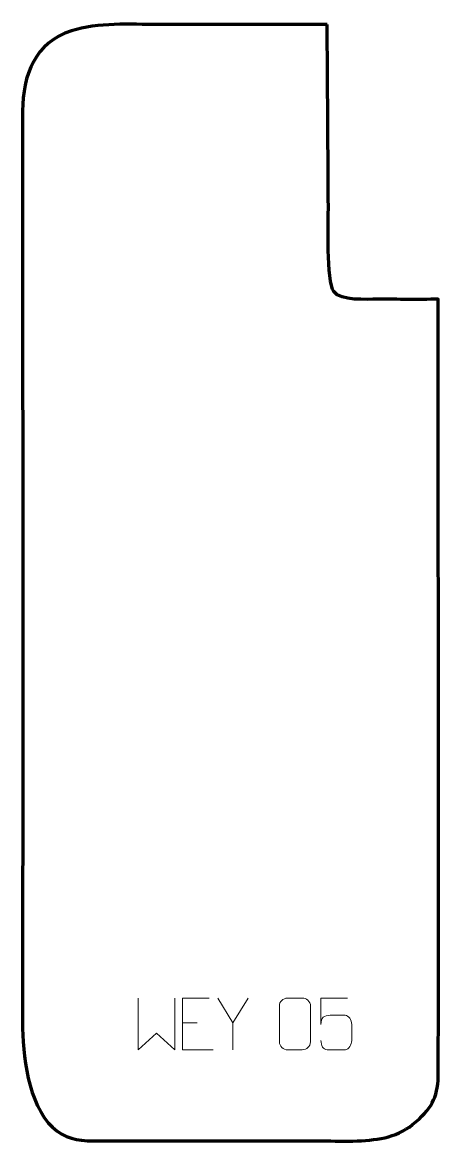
# Model space of a CAD drawing. Header units: millimetres. Extents: x 1047 to 1248, y 134 to 675.
import ezdxf

# ---------------------------------------------------------------- set-up
doc = ezdxf.new("R2010")
doc.units = ezdxf.units.MM
doc.header["$MEASUREMENT"] = 0
doc.layers.add('layer 2', color=7, linetype='Continuous')
doc.layers.add('layer 3', color=7, linetype='Continuous')

msp = doc.modelspace()

# ---------------------------------------------------------------- linework, layer by layer
at = {"layer": 'layer 2', "color": 142, "lineweight": 9}
for points, knots in [([(1102.6095, 203.4357), (1102.6095, 203.4357), (1102.6095, 178.4913), (1102.6095, 178.4913), (1102.6095, 178.4913), (1102.6095, 178.4913), (1111.4474, 186.5516), (1111.4474, 186.5516), (1111.4474, 186.5516), (1111.4474, 186.5516), (1120.2849, 178.4919), (1120.2849, 178.4919), (1120.2849, 178.4919), (1120.2849, 178.4919), (1120.2849, 203.4357), (1120.2849, 203.4357)], [0, 0, 0, 0, 0.2, 0.2, 0.2, 0.2, 0.4, 0.4, 0.4, 0.4, 0.6, 0.6, 0.6, 0.6, 1, 1, 1, 1]), ([(1136.8745, 203.4335), (1136.8745, 203.4335), (1124.0074, 203.4335), (1124.0074, 203.4335), (1124.0074, 203.4335), (1124.0074, 203.4335), (1124.0074, 178.4935), (1124.0074, 178.4935), (1124.0074, 178.4935), (1124.0074, 178.4935), (1138.8653, 178.4935), (1138.8653, 178.4935)], [0, 0, 0, 0, 0.25, 0.25, 0.25, 0.25, 0.5, 0.5, 0.5, 0.5, 1, 1, 1, 1]), ([(1155.7449, 203.4336), (1155.7449, 203.4336), (1148.4264, 191.5413), (1148.4264, 191.5413), (1148.4264, 191.5413), (1148.4264, 191.5413), (1148.4271, 178.4935), (1148.4271, 178.4935)], [0, 0, 0, 0, 0.33333333, 0.33333333, 0.33333333, 0.33333333, 1, 1, 1, 1]), ([(1174.8321, 203.4561), (1177.1969, 203.4561), (1179.5622, 203.4561), (1181.9274, 203.4561), (1181.9274, 203.4561), (1183.9068, 203.4916), (1185.9317, 201.9982), (1185.9588, 199.5574), (1185.9588, 199.5574), (1185.9584, 193.8031), (1185.9584, 188.0484), (1185.9588, 182.2933), (1185.9588, 182.2933), (1185.8167, 179.967), (1184.1113, 178.4855), (1181.9274, 178.4747), (1181.9274, 178.4747), (1179.5563, 178.475), (1177.1852, 178.475), (1174.8144, 178.4747), (1174.8144, 178.4747), (1172.857, 178.3691), (1170.8517, 180.2561), (1170.8631, 182.2759), (1170.8631, 182.2759), (1170.8635, 188.0534), (1170.8635, 193.8305), (1170.8631, 199.6073), (1170.8631, 199.6073), (1170.8674, 201.7481), (1172.6435, 203.4696), (1174.8321, 203.4561)], [0, 0, 0, 0, 0.11111111, 0.11111111, 0.11111111, 0.11111111, 0.22222222, 0.22222222, 0.22222222, 0.22222222, 0.33333333, 0.33333333, 0.33333333, 0.33333333, 0.44444444, 0.44444444, 0.44444444, 0.44444444, 0.55555556, 0.55555556, 0.55555556, 0.55555556, 0.66666667, 0.66666667, 0.66666667, 0.66666667, 0.77777778, 0.77777778, 0.77777778, 0.77777778, 1, 1, 1, 1]), ([(1203.7912, 203.4116), (1203.7912, 203.4116), (1190.9465, 203.4116), (1190.9465, 203.4116), (1190.9465, 203.4116), (1190.9468, 199.1833), (1190.9468, 194.9546), (1190.9465, 190.7257), (1190.9465, 190.7257), (1190.9462, 194.034), (1192.5763, 195.1053), (1195.3868, 195.1658), (1195.3868, 195.1658), (1197.825, 195.1661), (1200.2632, 195.1661), (1202.7012, 195.1658), (1202.7012, 195.1658), (1204.35, 195.1725), (1205.8242, 192.7933), (1205.8527, 190.7257), (1205.8527, 190.7257), (1205.8524, 188.1398), (1205.8524, 185.5536), (1205.8527, 182.9674), (1205.8527, 182.9674), (1205.8988, 181.009), (1204.4002, 178.574), (1202.7752, 178.5156), (1202.7752, 178.5156), (1200.8197, 178.5159), (1195.9274, 178.5159), (1193.9714, 178.5156), (1193.9714, 178.5156), (1192.127, 178.5068), (1191.0205, 180.4705), (1190.9996, 183.0203)], [0, 0, 0, 0, 0.1, 0.1, 0.1, 0.1, 0.2, 0.2, 0.2, 0.2, 0.3, 0.3, 0.3, 0.3, 0.4, 0.4, 0.4, 0.4, 0.5, 0.5, 0.5, 0.5, 0.6, 0.6, 0.6, 0.6, 0.7, 0.7, 0.7, 0.7, 0.8, 0.8, 0.8, 0.8, 1, 1, 1, 1])]:
    msp.add_open_spline(points, degree=3, knots=knots, dxfattribs=at)
for points in [[(1148.4264, 191.5413), (1148.4264, 191.5413), (1141.1095, 203.4336), (1141.1095, 203.4336)], [(1124.0074, 191.5603), (1124.0074, 191.5603), (1131.1717, 191.5603), (1131.1717, 191.5603)]]:
    msp.add_open_spline(points, degree=3, dxfattribs=at)
at = {"layer": 'layer 3', "color": 242, "lineweight": 158}
msp.add_open_spline([(1193.9766, 674.1467), (1194.0589, 661.7985), (1194.1411, 649.4504), (1194.2232, 637.1022), (1194.2232, 637.1022), (1194.2654, 630.7698), (1194.3076, 624.4375), (1194.3496, 618.1051), (1194.3496, 618.1051), (1194.3814, 613.3558), (1194.4129, 608.6064), (1194.4445, 603.8572), (1194.4445, 603.8572), (1194.4825, 598.158), (1194.5204, 592.4589), (1194.5584, 586.7597), (1194.5584, 586.7597), (1194.5814, 579.1376), (1193.5131, 549.9951), (1197.1528, 545.0586), (1197.1528, 545.0586), (1200.6931, 540.2572), (1212.832, 541.3959), (1218.5119, 541.3331), (1218.5119, 541.3331), (1228.2349, 541.2257), (1237.9518, 541.27), (1247.6749, 541.2738), (1247.6749, 541.2738), (1247.6761, 416.6977), (1247.8633, 292.1225), (1247.7005, 167.5464), (1247.7005, 167.5464), (1247.686, 156.3929), (1245.3438, 151.0855), (1236.8953, 143.5964), (1236.8953, 143.5964), (1228.5227, 136.1746), (1219.2881, 134.991), (1208.5003, 134.3877), (1208.5003, 134.3877), (1202.9534, 134.0776), (1197.1442, 134.4166), (1191.563, 134.4394), (1191.563, 134.4394), (1154.619, 134.4395), (1117.6483, 134.3417), (1080.7078, 134.4343), (1080.7078, 134.4343), (1072.9289, 134.5697), (1067.2525, 135.631), (1061.2314, 141.0101), (1061.2314, 141.0101), (1049.4186, 152.0657), (1046.6289, 176.2637), (1046.6609, 191.7058), (1046.6609, 191.7058), (1046.9657, 338.5843), (1046.6869, 485.4654), (1046.754, 632.3444), (1046.754, 632.3444), (1046.7621, 649.5734), (1052.6939, 665.4308), (1070.3755, 671.0891), (1070.3755, 671.0891), (1083.0854, 675.1564), (1098.8831, 674.1486), (1112.2656, 674.1431), (1112.2656, 674.1431), (1139.5027, 674.1318), (1166.7397, 674.1465), (1193.9766, 674.1467)], degree=3, knots=[0, 0, 0, 0, 0.05263158, 0.05263158, 0.05263158, 0.05263158, 0.10526316, 0.10526316, 0.10526316, 0.10526316, 0.15789474, 0.15789474, 0.15789474, 0.15789474, 0.21052632, 0.21052632, 0.21052632, 0.21052632, 0.26315789, 0.26315789, 0.26315789, 0.26315789, 0.31578947, 0.31578947, 0.31578947, 0.31578947, 0.36842105, 0.36842105, 0.36842105, 0.36842105, 0.42105263, 0.42105263, 0.42105263, 0.42105263, 0.47368421, 0.47368421, 0.47368421, 0.47368421, 0.52631579, 0.52631579, 0.52631579, 0.52631579, 0.57894737, 0.57894737, 0.57894737, 0.57894737, 0.63157895, 0.63157895, 0.63157895, 0.63157895, 0.68421053, 0.68421053, 0.68421053, 0.68421053, 0.73684211, 0.73684211, 0.73684211, 0.73684211, 0.78947368, 0.78947368, 0.78947368, 0.78947368, 0.84210526, 0.84210526, 0.84210526, 0.84210526, 0.89473684, 0.89473684, 0.89473684, 0.89473684, 1, 1, 1, 1], dxfattribs=at)

doc.saveas('drawing.dxf')
